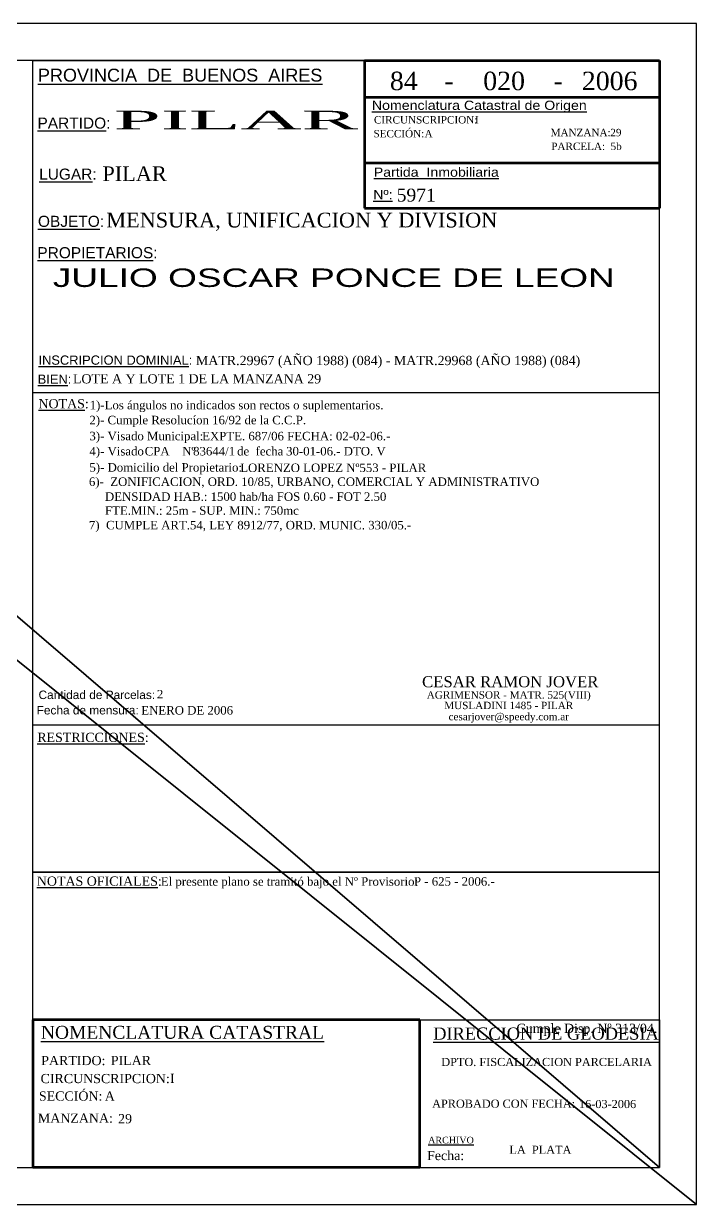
# Model space of a CAD drawing. Extents: x 18 to 418, y -9 to 311.
# Drawn here: x 235.5 to 418, y -9.4 to 310.6 of the extents above; entities that cross this region are included whole.
import ezdxf
from ezdxf.enums import TextEntityAlignment as Align

# ---------------------------------------------------------------- set-up
doc = ezdxf.new("R2010")
doc.units = 0
doc.layers.get('0').update_dxf_attribs({"linetype": 'CONTINUOUS'})
doc.layers.add('CARATULA', color=7, linetype='CONTINUOUS')
doc.layers.add('OTROS', color=3, linetype='CONTINUOUS')
doc.styles.add('ARIAL', font='Arial')
doc.styles.get("Standard").update_dxf_attribs({"font": 'ISOCP.shx'})
doc.styles.add('Time New Roman', font='Times New Roman')
doc.styles.add('Times New Roman', font='Times New Roman')

# ---------------------------------------------------------------- blocks, each defined once
blk = doc.blocks.new('MENS-V1-MA')
at = {"layer": 'CARATULA', "color": 8}
for p, q in [((0, 90), (90, 90)), ((0, 90), (90, 90)), ((0, 0), (0, 90)), ((90, 50), (90, 90)), ((90, 90), (90, 50)), ((90, 50), (170, 50)), ((170, 0), (170, 50)), ((0, 0), (170, 0)), ((0, 0), (170, 0))]:
    blk.add_line(p, q, dxfattribs=at)
at = {"layer": 'CARATULA', "color": 2, "style": 'ARIAL'}
for s, height, p in [('%%uPROVINCIA  DE  BUENOS  AIRES', 3.5, (1.39, 84.29)), ('%%uPARTIDO%%U:', 3, (1.27, 71.54)), ('%%uLUGAR%%U:', 3, (1.72, 57.71)), ('%%uOBJETO%%U:', 3, (1.4, 44.92)), ('%%UPROPIETARIOS%%U:', 3, (1.24, 36.42)), ('%%uINSCRIPCION DOMINIAL%%U:', 2.5, (1.54, 7.56)), ('%%uBIEN%%U:', 2.5, (1.33, 2.39))]:
    blk.add_text(s, height=height, dxfattribs=at).set_placement(p)
at = {"layer": 'CARATULA', "color": 3, "style": 'Time New Roman', "width": 2.122402}
blk.add_attdef('PARTIDO', text='', height=5, dxfattribs=at).set_placement((21.95, 71.39), (88.23, 71.39), align=Align.FIT)
at = {"layer": 'CARATULA', "color": 3, "style": 'Time New Roman'}
for tag, p, height in [('LUGAR', (18.87, 57.31), 4), ('OBJETO', (19.93, 44.75), 4), ('INSCRIPCIONDOMINIAL', (44.25, 7.46), 2.5), ('BIEN', (10.89, 2.5), 2.5)]:
    blk.add_attdef(tag, p, '', height=height, dxfattribs=at)
at = {"layer": 'CARATULA', "color": 6, "style": 'ARIAL'}
for tag, width, p, p2 in [('PROPIETARIORENGLÓN1', 1.798407, (5.41, 28.64), (157.87, 28.64)), ('PROPIETARIORENGLÓN2', 1.805511, (5.41, 20.74), (160.09, 20.74)), ('PROPIETARIORENGLÓN3', 1.807334, (5.41, 12.32), (160.34, 12.32))]:
    blk.add_attdef(tag, text='', height=5, dxfattribs=dict(at, width=width)).set_placement(p, p2, align=Align.FIT)
blk = doc.blocks.new('MENS-V4-MA')
at = {"layer": 'CARATULA', "color": 8}
for p, q in [((0, 40), (170, 40)), ((0, 40), (170, 40)), ((0, 0), (0, 40)), ((170, 0), (170, 40)), ((0, 0), (170, 0)), ((170, 0), (0, 0))]:
    blk.add_line(p, q, dxfattribs=at)
at = {"layer": 'CARATULA', "color": 2, "style": 'Time New Roman'}
blk.add_text('%%uRESTRICCIONES%%U:', height=2.5, dxfattribs=at).set_placement((1.22, 35.33))
at = {"layer": 'CARATULA', "color": 3, "style": 'Time New Roman'}
for tag, p in [('RESTRICCION01', (1.84, 30.77)), ('RESTRICCION02', (1.84, 27.01)), ('RESTRICCION03', (1.84, 23.14)), ('RESTRICCION04', (1.84, 19.26)), ('RESTRICCION05', (1.84, 15.34)), ('RESTRICCION06', (1.84, 11.47)), ('RESTRICCION07', (1.84, 7.56)), ('RESTRICCION08', (1.84, 3.65))]:
    blk.add_attdef(tag, p, '', height=2.3, dxfattribs=at)
blk = doc.blocks.new('MENS-V5-MA')
at = {"layer": 'CARATULA', "color": 8}
for p, q in [((0, 40), (170, 40)), ((0, 0), (0, 40)), ((170, 0), (170, 40)), ((0, 0), (170, 0))]:
    blk.add_line(p, q, dxfattribs=at)
at = {"layer": 'CARATULA', "color": 2, "style": 'Time New Roman'}
blk.add_text('%%UNOTAS OFICIALES%%U:', height=2.5, dxfattribs=at).set_placement((1.1, 36.36))
at = {"layer": 'CARATULA', "color": 3, "style": 'Time New Roman'}
blk.add_text('El presente plano se tramitó bajo el Nº Provisorio:', height=2.3, dxfattribs=at).set_placement((34.73, 36.36))
for tag, p in [('NROPROVISORIO', (103.39, 36.38)), ('NOTAOFICIAL01', (1.43, 31.27)), ('NOTAOFICIAL02', (1.64, 27.52)), ('NOTAOFICIAL03', (1.64, 24.04)), ('NOTAOFICIAL04', (1.64, 20.53)), ('NOTAOFICIAL05', (1.63, 16.8)), ('NOTAOFICIAL06', (1.64, 12.93)), ('NOTAOFICIAL07', (1.64, 9.11)), ('NOTAOFICIAL08', (1.64, 5.28))]:
    blk.add_attdef(tag, p, '', height=2.3, dxfattribs=at)
blk = doc.blocks.new('MENS-V6-MA')
at = {"layer": 'CARATULA', "color": 8, "lineweight": 80}
for p, q in [((105, 40), (0, 40)), ((0, 40), (0, 0)), ((105, 0), (105, 40)), ((105, 0), (0, 0))]:
    blk.add_line(p, q, dxfattribs=at)
at = {"layer": 'CARATULA', "color": 3, "style": 'Time New Roman'}
blk.add_text('%%UNOMENCLATURA CATASTRAL', height=3.5, dxfattribs=at).set_placement((2.19, 34.89))
at = {"layer": 'CARATULA', "color": 2, "linetype": 'CONTINUOUS', "lineweight": 25, "style": 'Times New Roman'}
for s, p in [('PARTIDO:', (2.29, 27.74)), ('CIRCUNSCRIPCION:', (2.12, 22.86))]:
    blk.add_text(s, height=2.5, dxfattribs=at).set_placement(p)
at = {"layer": 'CARATULA', "color": 3, "linetype": 'CONTINUOUS', "lineweight": 25, "style": 'Times New Roman'}
for tag, p in [('EXALTACION_DE_LA_CRUZ_XXXXXXX', (21.16, 27.76)), ('XXXXX', (86.53, 27.9)), ('XXXX', (37.22, 22.92)), ('XXXXXX', (86.31, 22.76)), ('XXX', (19.53, 18.12)), ('XXXXXX', (86.28, 17.66)), ('XXXXX', (20.19, 13.15)), ('XXXXXX', (17.83, 8.07))]:
    blk.add_attdef(tag, p, '', height=2.5, dxfattribs=at)
at = {"layer": 'CARATULA', "color": 2, "linetype": 'CONTINUOUS', "lineweight": 25, "style": 'Times New Roman'}
for tag, p in [('FRACCIÓN:', (65.91, 27.9)), ('PARCELA:', (65.67, 17.66)), ('CHACRA:', (1.82, 13.15))]:
    blk.add_attdef(tag, p, '', height=2.5, dxfattribs=at)
for tag, p in [('MANZANA:', (85.78, 22.76)), ('SECCIÓN:', (18.87, 18.12)), ('QUINTA:', (17.37, 8.07))]:
    blk.add_attdef(tag, text='', height=2.5, dxfattribs=at).set_placement(p, align=Align.RIGHT)
at = {"layer": 'CARATULA', "color": 3, "style": 'Time New Roman'}
blk.add_attdef('LOCALIDADFECHA', (3.81, 2.82), '', height=2.2, dxfattribs=at)
blk = doc.blocks.new('MENS-V3-MA')
at = {"layer": 'CARATULA', "color": 8}
for p, q in [((0, 90), (170, 90)), ((0, 0), (0, 90)), ((170, 0), (170, 90)), ((0, 0), (170, 0))]:
    blk.add_line(p, q, dxfattribs=at)
at = {"layer": 'CARATULA', "color": 2}
for s, height, style, p in [('%%UNOTAS%%U:', 2.5, 'Time New Roman', (1.54, 85.74)), ('Cantidad de Parcelas:', 2.3, 'ARIAL', (1.56, 6.95)), ('Fecha de mensura:', 2.3, 'ARIAL', (1.05, 2.79))]:
    blk.add_text(s, height=height, dxfattribs=dict(at, style=style)).set_placement(p)
at = {"layer": 'CARATULA', "color": 3, "style": 'Time New Roman'}
for s, p in [('2)- Cumple Resolucíon 16/92 de la C.C.P.', (15.36, 81.42)), ('3)- Visado Municipal:', (15.36, 77.09)), ('4)- Visado            Nº             de  fecha', (15.36, 72.97)), ('5)- Domicilio del Propietario:', (15.36, 68.59))]:
    blk.add_text(s, height=2.3, dxfattribs=at).set_placement(p)
for tag, p in [('NOTA1', (15.43, 85.47)), ('VISADOMUNICIPALNº', (45.93, 77.06)), ('CPA/CPI', (30.34, 72.97)), ('NºDEVISADO', (43.49, 72.97)), ('FECHADEVISADO', (65.99, 72.97)), ('DOMICILIOPROPIETARIO', (56.25, 68.48)), ('NOTA06', (15.22, 64.71)), ('NOTA07', (15.22, 60.66)), ('NOTA08', (15.22, 56.89)), ('NOTA09', (15.22, 52.93)), ('NOTA10', (15.22, 49.16)), ('NOTA11', (15.22, 45.41)), ('NOTA12', (15.22, 41.6)), ('NOTA13', (15.22, 37.73)), ('NOTA14', (15.22, 34.37)), ('NOTA15', (15.22, 30.83)), ('NOTA16', (15.22, 27.59)), ('NOTA17', (15.22, 24.04)), ('NOTA18', (15.22, 20.6)), ('CANTIDADPARCELAS', (33.66, 7.11)), ('FECHAMENSURA', (29.43, 2.74))]:
    blk.add_attdef(tag, p, '', height=2.3, dxfattribs=at)
at = {"layer": 'CARATULA', "color": 4, "style": 'Time New Roman'}
blk.add_attdef('NOMBREPROFESIONAL', text='', height=3, dxfattribs=at).set_placement((129.51, 10.15), align=Align.CENTER)
at = {"layer": 'CARATULA', "color": 2, "style": 'Time New Roman'}
for tag, p in [('TITULO-MATRICULANº', (129.09, 7.06)), ('DOMICILIOPROFESIONAL', (129.09, 4.22)), ('E-MAIL', (129.09, 1.2))]:
    blk.add_attdef(tag, text='', height=2, dxfattribs=at).set_placement(p, align=Align.CENTER)
blk = doc.blocks.new('MENS-V7-MA')
at = {"layer": 'CARATULA', "color": 8}
for p, q in [((0, 40), (65, 40)), ((0, 40), (0, 0)), ((65, 40), (65, 0)), ((0, 0), (65, 0))]:
    blk.add_line(p, q, dxfattribs=at)
at = {"layer": 'CARATULA', "color": 3, "style": 'Time New Roman'}
blk.add_text('%%uARCHIVO', height=1.8, dxfattribs=at).set_placement((2.24, 6.53))
at = {"layer": 'CARATULA', "color": 2, "style": 'Time New Roman'}
blk.add_text('Fecha:', height=2.5, dxfattribs=at).set_placement((1.95, 2))
at = {"layer": 'CARATULA', "color": 3, "insert": (26.2, 38.97), "char_height": 2.5, "width": 38.7986, "attachment_point": 1}
blk.add_mtext('\\fRomantic|b0|i0|c2|p2;\\C2;Cumple Disp. Nº 313/04.', dxfattribs=at)
at = {"layer": 'CARATULA', "color": 3, "style": 'Time New Roman'}
blk.add_attdef('FILEFECHA', (11.72, 1.86), '', height=2.5, dxfattribs=at)
blk = doc.blocks.new('MENS-V2-MA')
at = {"layer": 'CARATULA', "color": 8, "lineweight": 80}
for p, q in [((0, 40), (80, 40)), ((0, 40), (0, 0)), ((80, 40), (80, 0)), ((80, 30), (0, 30)), ((0, 12.26), (80, 12.26)), ((0, 0), (80, 0))]:
    blk.add_line(p, q, dxfattribs=at)
at = {"layer": 'CARATULA', "color": 3, "style": 'Time New Roman'}
for p in [(21.63, 32.04), (51.25, 32.04)]:
    blk.add_text('-', height=5, dxfattribs=at).set_placement(p)
at = {"layer": 'CARATULA', "color": 2, "style": 'ARIAL', "width": 1.1}
for s, p in [('%%uNomenclatura Catastral de Origen', (1.97, 26.62)), ('%%uPartida  Inmobiliaria', (2.48, 8.5)), ('%%UNº:', (2.35, 2.41))]:
    blk.add_text(s, height=2.5, dxfattribs=at).set_placement(p)
at = {"layer": 'CARATULA', "color": 2, "lineweight": 25, "style": 'Times New Roman'}
blk.add_text('CIRCUNSCRIPCION:', height=2, dxfattribs=at).set_placement((2.55, 22.94))
at = {"layer": 'CARATULA', "color": 3, "style": 'Time New Roman'}
for tag, p in [('XXX', (10.62, 31.97)), ('XXXX', (37.84, 31.97)), ('XXXX', (66.48, 31.97))]:
    blk.add_attdef(tag, text='', height=5, dxfattribs=at).set_placement(p, align=Align.CENTER)
at = {"layer": 'CARATULA', "color": 2, "linetype": 'CONTINUOUS', "lineweight": 25, "style": 'Times New Roman'}
for tag, p in [('FRACCIÓN:', (50.63, 23.08)), ('SECCIÓN:', (2.41, 19.18)), ('MANZANA:', (50.45, 19.49)), ('CHACRA:', (2.41, 15.57)), ('PARCELA:', (50.63, 15.75))]:
    blk.add_attdef(tag, p, '', height=2, dxfattribs=at)
at = {"layer": 'CARATULA', "color": 3, "linetype": 'CONTINUOUS', "lineweight": 25, "style": 'Times New Roman'}
for tag, p, height in [('XXXX', (29.92, 22.95), 2), ('XXXXX', (66.74, 23.08), 2), ('XXXXX', (16.28, 19.18), 2), ('XXXXX', (66.65, 19.49), 2), ('XXXXX', (16.15, 15.57), 2), ('XXXXXX', (66.72, 15.75), 2), ('1234567890123456789012345', (8.71, 1.78), 3.5)]:
    blk.add_attdef(tag, p, '', height=height, dxfattribs=at)
blk = doc.blocks.new('SELLO-11')
at = {"layer": 'CARATULA', "color": 0, "style": 'Time New Roman'}
for s, height, p in [('%%uDIRECCION DE GEODESIA', 3.3, (2.24, 32.54)), ('DPTO. FISCALIZACION PARCELARIA', 2.2, (4.43, 25.4)), ('APROBADO CON FECHA:', 2.2, (1.95, 14.1)), ('LA  PLATA', 2.2, (22.92, 1.61))]:
    blk.add_text(s, height=height, dxfattribs=at).set_placement(p)
blk.add_attdef('FILEFECHA', (41.79, 14), '', height=2.2, dxfattribs=at)

msp = doc.modelspace()

# ---------------------------------------------------------------- linework, layer by layer
at = {"layer": 'CARATULA', "color": 8}
for p, q in [((407.95, 300.6), (237.95, 300.6)), ((237.95, 300.6), (327.95, 300.6)), ((237.95, 210.6), (407.95, 210.6)), ((237.95, 210.6), (407.95, 210.6)), ((407.95, 120.6), (407.95, 210.6)), ((237.95, 120.6), (407.95, 120.6)), ((237.95, 120.6), (407.95, 120.6)), ((237.95, 0.6), (407.95, 0.6))]:
    msp.add_line(p, q, dxfattribs=at)

# ---------------------------------------------------------------- block references
ref = msp.add_blockref('MENS-V1-MA', (237.95, 210.6))
ref.add_attrib('PARTIDO', 'PILAR', dxfattribs={"layer": 'CARATULA', "color": 3, "height": 5, "style": 'Time New Roman', "width": 3.045613}).set_placement((259.91, 281.99), (326.19, 281.99), align=Align.FIT)
ref.add_attrib('LUGAR', 'PILAR', (256.83, 267.92), dxfattribs={"layer": 'CARATULA', "color": 3, "height": 4, "style": 'Time New Roman'})
ref.add_attrib('OBJETO', 'MENSURA, UNIFICACION Y DIVISION', (257.88, 255.36), dxfattribs={"layer": 'CARATULA', "color": 3, "height": 4, "style": 'Time New Roman'})
ref.add_attrib('PROPIETARIORENGLÓN1', 'JULIO OSCAR PONCE DE LEON', dxfattribs={"layer": 'CARATULA', "color": 6, "height": 5, "style": 'ARIAL', "width": 1.433753}).set_placement((243.37, 239.24), (395.82, 239.24), align=Align.FIT)
ref.add_attrib('INSCRIPCIONDOMINIAL', 'MATR.29967 (AÑO 1988) (084) - MATR.29968 (AÑO 1988) (084)', (282.2, 218.06), dxfattribs={"layer": 'CARATULA', "color": 3, "height": 2.5, "style": 'Time New Roman'})
ref.add_attrib('BIEN', 'LOTE A Y LOTE 1 DE LA MANZANA 29', (248.84, 213.1), dxfattribs={"layer": 'CARATULA', "color": 3, "height": 2.5, "style": 'Time New Roman'})
ref = msp.add_blockref('MENS-V2-MA', (327.95, 260.6))
ref.add_attrib('SECCIÓN:', 'SECCIÓN:', (330.36, 279.78), dxfattribs={"layer": 'CARATULA', "color": 2, "linetype": 'CONTINUOUS', "lineweight": 25, "height": 2, "style": 'Times New Roman'})
ref.add_attrib('MANZANA:', 'MANZANA:', (378.41, 280.09), dxfattribs={"layer": 'CARATULA', "color": 2, "linetype": 'CONTINUOUS', "lineweight": 25, "height": 2, "style": 'Times New Roman'})
ref.add_attrib('PARCELA:', 'PARCELA:', (378.58, 276.35), dxfattribs={"layer": 'CARATULA', "color": 2, "linetype": 'CONTINUOUS', "lineweight": 25, "height": 2, "style": 'Times New Roman'})
ref.add_attrib('XXX', '84', dxfattribs={"layer": 'CARATULA', "color": 3, "height": 5, "style": 'Time New Roman'}).set_placement((338.58, 292.57), align=Align.CENTER)
ref.add_attrib('XXXX', '020', dxfattribs={"layer": 'CARATULA', "color": 3, "height": 5, "style": 'Time New Roman'}).set_placement((365.79, 292.57), align=Align.CENTER)
ref.add_attrib('XXXX', '2006', dxfattribs={"layer": 'CARATULA', "color": 3, "height": 5, "style": 'Time New Roman'}).set_placement((394.43, 292.57), align=Align.CENTER)
ref.add_attrib('XXXX', 'I', (357.87, 283.55), dxfattribs={"layer": 'CARATULA', "color": 3, "linetype": 'CONTINUOUS', "lineweight": 25, "height": 2, "style": 'Times New Roman'})
ref.add_attrib('XXXXX', 'A', (344.23, 279.78), dxfattribs={"layer": 'CARATULA', "color": 3, "linetype": 'CONTINUOUS', "lineweight": 25, "height": 2, "style": 'Times New Roman'})
ref.add_attrib('XXXXX', '29', (394.6, 280.09), dxfattribs={"layer": 'CARATULA', "color": 3, "linetype": 'CONTINUOUS', "lineweight": 25, "height": 2, "style": 'Times New Roman'})
ref.add_attrib('XXXXXX', '5b', (394.67, 276.35), dxfattribs={"layer": 'CARATULA', "color": 3, "linetype": 'CONTINUOUS', "lineweight": 25, "height": 2, "style": 'Times New Roman'})
ref.add_attrib('1234567890123456789012345', '5971', (336.66, 262.38), dxfattribs={"layer": 'CARATULA', "color": 3, "linetype": 'CONTINUOUS', "lineweight": 25, "height": 3.5, "style": 'Times New Roman'})
ref = msp.add_blockref('MENS-V3-MA', (237.95, 120.6))
ref.add_attrib('NOTA1', '1)-Los ángulos no indicados son rectos o suplementarios.', (253.38, 206.07), dxfattribs={"layer": 'CARATULA', "color": 3, "height": 2.3, "style": 'Time New Roman'})
ref.add_attrib('VISADOMUNICIPALNº', 'EXPTE. 687/06 FECHA: 02-02-06.-', (283.88, 197.67), dxfattribs={"layer": 'CARATULA', "color": 3, "height": 2.3, "style": 'Time New Roman'})
ref.add_attrib('CPA/CPI', 'CPA', (268.3, 193.58), dxfattribs={"layer": 'CARATULA', "color": 3, "height": 2.3, "style": 'Time New Roman'})
ref.add_attrib('NºDEVISADO', '83644/1               ', (281.44, 193.58), dxfattribs={"layer": 'CARATULA', "color": 3, "height": 2.3, "style": 'Time New Roman'})
ref.add_attrib('FECHADEVISADO', '30-01-06.- DTO. V', (306.66, 193.58), dxfattribs={"layer": 'CARATULA', "color": 3, "height": 2.3, "style": 'Time New Roman'})
ref.add_attrib('DOMICILIOPROPIETARIO', 'LORENZO LOPEZ Nº553 - PILAR', (294.21, 189.08), dxfattribs={"layer": 'CARATULA', "color": 3, "height": 2.3, "style": 'Time New Roman'})
ref.add_attrib('NOTA06', '6)-  ZONIFICACION, ORD. 10/85, URBANO, COMERCIAL Y ADMINISTRATIVO', (253.18, 185.31), dxfattribs={"layer": 'CARATULA', "color": 3, "height": 2.3, "style": 'Time New Roman'})
ref.add_attrib('NOTA07', '     DENSIDAD HAB.: 1500 hab/ha FOS 0.60 - FOT 2.50', (253.18, 181.27), dxfattribs={"layer": 'CARATULA', "color": 3, "height": 2.3, "style": 'Time New Roman'})
ref.add_attrib('NOTA08', '     FTE.MIN.: 25m - SUP. MIN.: 750mc', (253.18, 177.49), dxfattribs={"layer": 'CARATULA', "color": 3, "height": 2.3, "style": 'Time New Roman'})
ref.add_attrib('NOTA09', '7)  CUMPLE ART.54, LEY 8912/77, ORD. MUNIC. 330/05.-', (253.18, 173.54), dxfattribs={"layer": 'CARATULA', "color": 3, "height": 2.3, "style": 'Time New Roman'})
ref.add_attrib('CANTIDADPARCELAS', '2', (271.61, 127.72), dxfattribs={"layer": 'CARATULA', "color": 3, "height": 2.3, "style": 'Time New Roman'})
ref.add_attrib('FECHAMENSURA', 'ENERO DE 2006', (267.38, 123.35), dxfattribs={"layer": 'CARATULA', "color": 3, "height": 2.3, "style": 'Time New Roman'})
ref.add_attrib('NOMBREPROFESIONAL', 'CESAR RAMON JOVER', dxfattribs={"layer": 'CARATULA', "color": 4, "height": 3, "style": 'Time New Roman'}).set_placement((367.46, 130.75), align=Align.CENTER)
ref.add_attrib('TITULO-MATRICULANº', 'AGRIMENSOR - MATR. 525(VIII)', dxfattribs={"layer": 'CARATULA', "color": 2, "height": 2, "style": 'Time New Roman'}).set_placement((367.05, 127.67), align=Align.CENTER)
ref.add_attrib('DOMICILIOPROFESIONAL', 'MUSLADINI 1485 - PILAR', dxfattribs={"layer": 'CARATULA', "color": 2, "height": 2, "style": 'Time New Roman'}).set_placement((367.05, 124.82), align=Align.CENTER)
ref.add_attrib('E-MAIL', 'cesarjover@speedy.com.ar', dxfattribs={"layer": 'CARATULA', "color": 2, "height": 2, "style": 'Time New Roman'}).set_placement((367.05, 121.8), align=Align.CENTER)
for name, p in [('MENS-V4-MA', (237.95, 80.6)), ('MENS-V7-MA', (342.95, 0.6))]:
    msp.add_blockref(name, p)
ref = msp.add_blockref('MENS-V5-MA', (237.95, 40.6))
ref.add_attrib('NROPROVISORIO', 'P - 625 - 2006.-', (341.34, 76.98), dxfattribs={"layer": 'CARATULA', "color": 3, "height": 2.3, "style": 'Time New Roman'})
ref = msp.add_blockref('MENS-V6-MA', (237.95, 0.6))
ref.add_attrib('SECCIÓN:', 'SECCIÓN:', dxfattribs={"layer": 'CARATULA', "color": 2, "linetype": 'CONTINUOUS', "lineweight": 25, "height": 2.5, "style": 'Times New Roman'}).set_placement((256.82, 18.72), align=Align.RIGHT)
ref.add_attrib('MANZANA:', 'MANZANA:', dxfattribs={"layer": 'CARATULA', "color": 2, "linetype": 'CONTINUOUS', "lineweight": 25, "height": 2.5, "style": 'Times New Roman'}).set_placement((259.68, 12.73), align=Align.RIGHT)
ref.add_attrib('EXALTACION_DE_LA_CRUZ_XXXXXXX', 'PILAR', (259.11, 28.36), dxfattribs={"layer": 'CARATULA', "color": 3, "linetype": 'CONTINUOUS', "lineweight": 25, "height": 2.5, "style": 'Times New Roman'})
ref.add_attrib('XXXX', 'I', (275.17, 23.52), dxfattribs={"layer": 'CARATULA', "color": 3, "linetype": 'CONTINUOUS', "lineweight": 25, "height": 2.5, "style": 'Times New Roman'})
ref.add_attrib('XXX', 'A', (257.48, 18.72), dxfattribs={"layer": 'CARATULA', "color": 3, "linetype": 'CONTINUOUS', "lineweight": 25, "height": 2.5, "style": 'Times New Roman'})
ref.add_attrib('XXXXXX', '29', (261.09, 12.58), dxfattribs={"layer": 'CARATULA', "color": 3, "linetype": 'CONTINUOUS', "lineweight": 25, "height": 2.5, "style": 'Times New Roman'})
msp.add_blockref('SELLO-11', (344.32, 2.7), dxfattribs=at).add_auto_attribs({'FILEFECHA': '16-03-2006'})

# ---------------------------------------------------------------- meshes
at = {"layer": 'CARATULA', "color": 1, "linetype": 'CONTINUOUS'}
mesh = msp.add_polyface(dxfattribs=at)
corners = [(17.95, 310.6), (17.95, -9.4), (417.95, -9.4), (417.95, 310.6)]
mesh.append_faces([[corners[k] for k in face] for face in [(3, 0, 2, 3)]], dxfattribs={"vtx1": -1, "color": 1})
mesh.append_faces([[corners[k] for k in face] for face in [(0, 1, 2, 0)]], dxfattribs={"vtx2": -1, "color": 1})
at = {"layer": 'OTROS', "color": 8, "linetype": 'CONTINUOUS'}
mesh = msp.add_polyface(dxfattribs=at)
corners = [(57.95, 300.6), (57.95, 0.6), (407.95, 0.6), (407.95, 300.6)]
mesh.append_faces([[corners[k] for k in face] for face in [(3, 0, 2, 3)]], dxfattribs={"vtx1": -1, "color": 8})
mesh.append_faces([[corners[k] for k in face] for face in [(0, 1, 2, 0)]], dxfattribs={"vtx2": -1, "color": 8})

doc.saveas('drawing.dxf')
